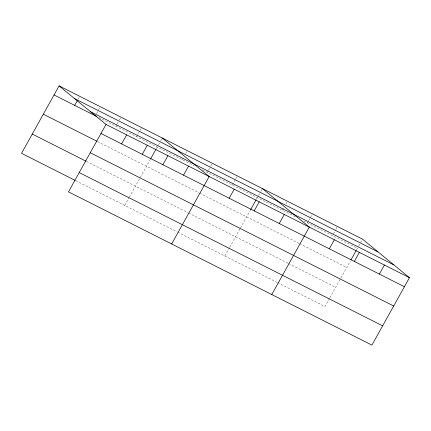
<?xml version="1.0" encoding="UTF-8"?>
<svg xmlns="http://www.w3.org/2000/svg" width="431" height="431" viewBox="0 0 431 431"><rect width="100%" height="100%" fill="white"/><g stroke="black" fill="none" stroke-linecap="round" stroke-linejoin="round"><path stroke-width="0.32" stroke-dasharray="2.15 1.62" d="M78.135 99.135L79.083 97.438M96.566 113.52L99.717 107.863M115.939 126.202L116.887 124.505M117.2 123.939L119.091 120.545M119.403 119.98L120.976 117.151M136.573 136.627L139.725 130.97M140.037 130.404L141.61 127.576M124.721 205.42L128.944 197.834M129.268 197.247L139.989 177.987M140.312 177.4L150.387 159.303M156.232 148.797L158.155 145.349M158.468 144.784L160.359 141.39M160.671 140.824L162.245 137.995M182.243 159.691L183.186 157.994M185.707 153.468L187.28 150.64M207.273 172.335L208.221 170.638M208.534 170.073L210.425 166.678M210.737 166.113L212.311 163.284M232.309 184.98L235.455 179.323M235.773 178.757L237.346 175.929M224.853 255.998L229.4 247.825M229.723 247.243L240.121 228.565M240.45 227.977L250.195 210.468M256.37 199.375L258.288 195.927M258.6 195.362L259.548 193.664M260.803 191.402L262.382 188.573M282.375 210.269L283.948 207.44M285.839 204.046L287.412 201.218M307.411 222.913L308.354 221.216M308.666 220.65L312.448 213.862M333.389 233.861L335.593 229.901M335.905 229.335L337.478 226.507M329.532 298.403L324.985 306.576L277.898 282.79M329.86 297.821L340.582 278.555M340.905 277.973L350.328 261.046M356.502 249.953L358.42 246.505M358.737 245.939L360.311 243.111M360.623 242.545L362.514 239.151M98.844 117.566L194.16 165.714M202.505 169.927L295.488 216.89M303.833 221.108L357.477 248.202M97.557 141.594L198.939 192.802M199.531 193.104L299.071 243.38M299.669 243.682L346.756 267.462M86.507 161.442L187.889 212.65M188.487 212.952L288.027 263.228M288.619 263.53L335.706 287.31M75.786 180.708L177.168 231.916M177.766 232.212L277.3 282.494"/><path stroke-width="0.65" d="M59.079 85.888L106.015 124.424L68.486 191.849L371.921 345.112L409.45 277.688L362.514 239.151L59.079 85.888L21.55 153.312L75.199 180.406M74.676 105.358L77.51 100.267M121.612 143.895L126.649 134.849M142.246 154.32L147.283 145.269M150.71 158.721L155.909 149.379M162.88 164.739L167.918 155.688M183.514 175.164L188.552 166.113M171.657 243.957L209.18 176.532L162.245 137.995M229.179 198.228L234.216 189.177M250.519 209.881L256.041 199.957M254.215 210.872L259.252 201.821M279.245 223.517L284.282 214.466M271.789 294.535L309.318 227.11L262.382 188.573M329.311 248.806L334.348 239.755M350.979 259.877L356.178 250.535M354.347 261.45L359.384 252.399M379.377 274.094L384.414 265.043M74.568 98.602L378.003 251.871M90.526 111.704L393.961 264.973M54.042 94.939L96.485 116.375M106.015 124.424L409.45 277.688M100.978 133.475L404.413 286.739M43.321 114.199L96.964 141.298M90.257 152.736L393.692 306.005M32.271 134.046L85.92 161.146M79.207 172.583L382.642 325.852"/></g></svg>
